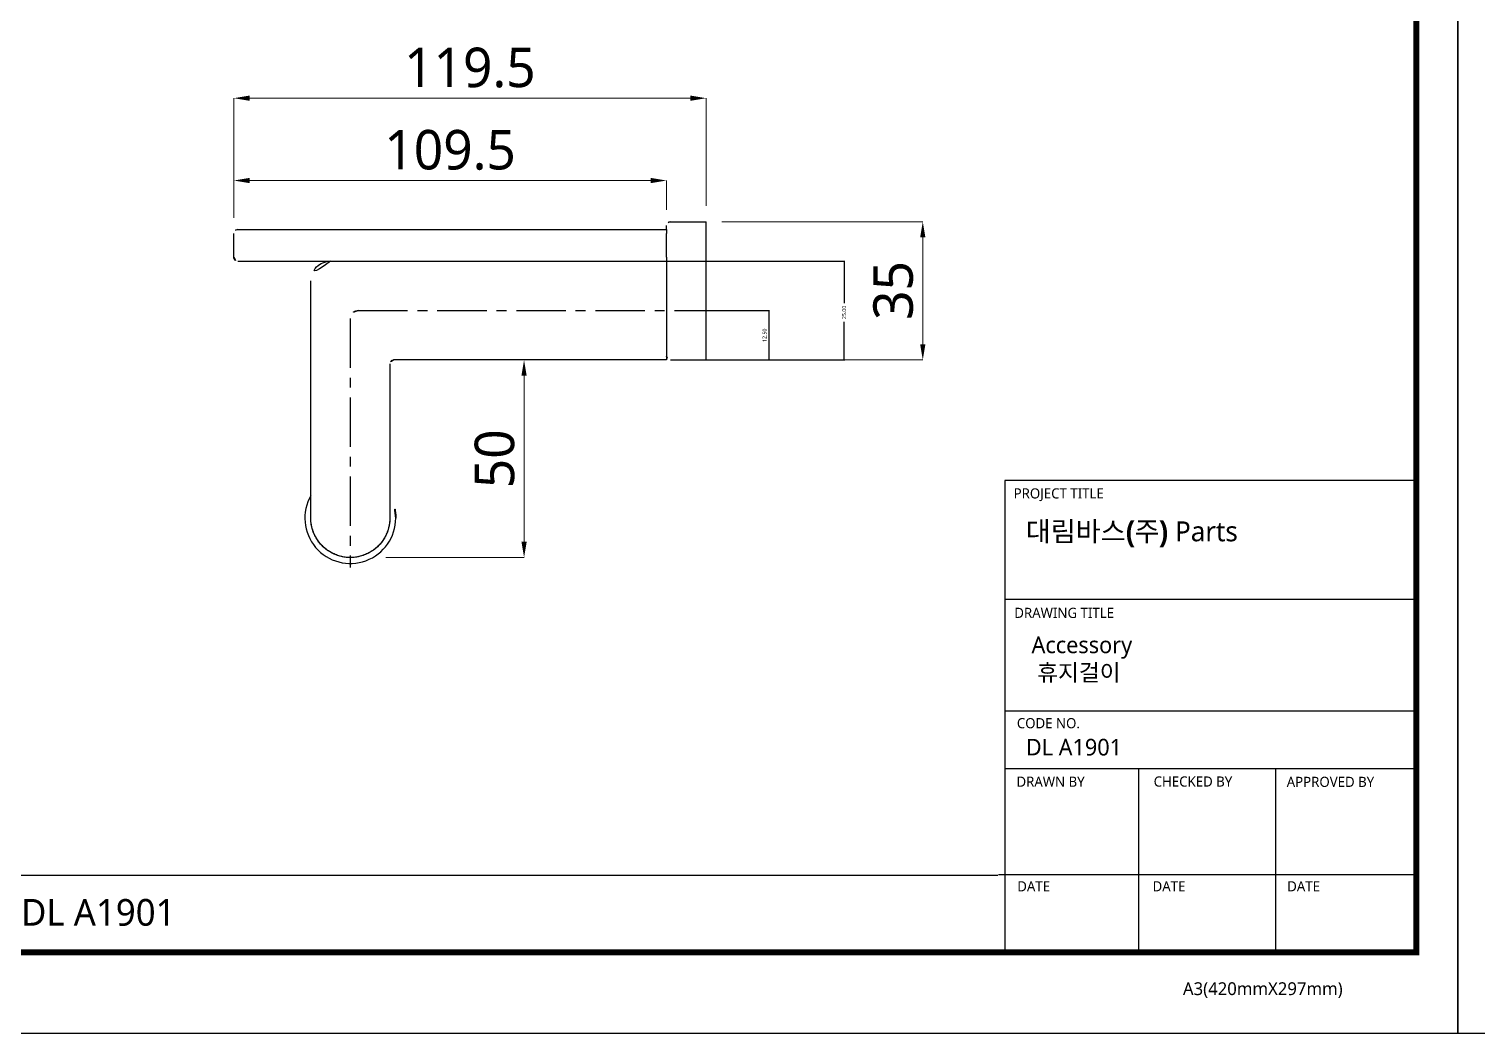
# Model space of a CAD drawing. Extents: x 16296675745 to 16296677481, y -37409619395 to -37409618123.
# Drawn here: x 16296676116.3 to 16296676482.7, y -37409618710.2 to -37409618456 of the extents above; entities that cross this region are included whole.
import ezdxf

# ---------------------------------------------------------------- set-up
doc = ezdxf.new("R2010")
doc.units = 0
doc.header["$LTSCALE"] = 10
doc.header["$MEASUREMENT"] = 0
doc.header["$PDMODE"] = 3
doc.header["$PDSIZE"] = -10
doc.linetypes.add('CENTER', pattern=[2, 1.25, -0.25, 0.25, -0.25])
doc.layers.get('0').update_dxf_attribs({"linetype": 'CONTINUOUS'})
doc.layers.get('DEFPOINTS').update_dxf_attribs({"linetype": 'CONTINUOUS'})
doc.layers.add('1', color=7, linetype='CONTINUOUS')
doc.layers.add('BODY', color=7, linetype='CONTINUOUS')
doc.styles.add('Daelim Dimension', font='')
doc.styles.get('Daelim Dimension').set_extended_font_data('NanumGothic')
doc.dimstyles.new('DEFAULT', dxfattribs={"dimscale": 2, "dimtxt": 2, "dimasz": 2, "dimexe": 0, "dimexo": 2, "dimgap": 1, "dimtad": 1, "dimdec": 1, "dimzin": 9, "dimdsep": 46, "dimtxsty": 'Daelim Dimension', "dimcen": 0.5, "dimclrd": 252, "dimclre": 252, "dimclrt": 3, "dimadec": 1, "dimazin": 0, "dimtfac": 1, "dimtdec": 1, "dimtix": 1, "dimtmove": 0, "dimatfit": 3, "dimfxl": 1, "dimtolj": 1, "dimtzin": 1, "dimlwd": 9, "dimlwe": 9, "dimarcsym": 0})
doc.dimstyles.get("Standard").update_dxf_attribs({"dimtxt": 1, "dimasz": 0.18, "dimexe": 0.18, "dimexo": 0.0625, "dimgap": 0.5, "dimtad": 1, "dimzin": 0, "dimdsep": 46, "dimtxsty": 'Daelim Dimension', "dimcen": 0.09, "dimadec": 0, "dimazin": 0, "dimtfac": 1, "dimtofl": 0, "dimtmove": 2, "dimatfit": 3, "dimfxl": 1, "dimtolj": 1, "dimtzin": 0, "dimarcsym": 0})

# ---------------------------------------------------------------- blocks, each defined once
blk = doc.blocks.new('*D13')
at = {"color": 5, "lineweight": 9, "ltscale": 0.5, "transparency": 16777216}
for p, q in [((16296676291.643181, -37409618504.827766), (16296676342.471041, -37409618504.827766)), ((16296676342.471041, -37409618508.827766), (16296676342.471041, -37409618535.827766)), ((16296676291.643181, -37409618539.827766), (16296676342.471041, -37409618539.827766))]:
    blk.add_line(p, q, dxfattribs=at)
at = {"color": 5, "ltscale": 0.5, "transparency": 16777216}
for points in [[(16296676341.804371, -37409618508.827766), (16296676343.137711, -37409618508.827766), (16296676342.471041, -37409618504.827766)], [(16296676341.804371, -37409618535.827766), (16296676343.137711, -37409618535.827766), (16296676342.471041, -37409618539.827766)]]:
    blk.add_solid(points, dxfattribs=at)
at = {"layer": 'DEFPOINTS', "color": 0, "ltscale": 0.5, "transparency": 16777216}
for p in [(16296676287.643181, -37409618504.827766), (16296676287.643181, -37409618539.827766), (16296676342.471041, -37409618539.827766)]:
    blk.add_point(p, dxfattribs=at)
at = {"color": 7, "ltscale": 0.5, "transparency": 16777216, "insert": (16296676335.020399, -37409618522.227097), "char_height": 10, "attachment_point": 5, "rotation": 90, "style": 'Daelim Dimension'}
blk.add_mtext('\\A1;35', dxfattribs=at)
blk = doc.blocks.new('*D14')
at = {"layer": '1', "color": 0, "lineweight": -2, "transparency": 16777216}
for p, q in [((16296676277.705681, -37409618514.827766), (16296676322.744419, -37409618514.827766)), ((16296676322.564421, -37409618515.007767), (16296676322.564421, -37409618525.42556)), ((16296676322.564421, -37409618539.647774), (16296676322.564421, -37409618530.159462)), ((16296676287.705681, -37409618539.827766), (16296676322.744419, -37409618539.827766))]:
    blk.add_line(p, q, dxfattribs=at)
at = {"layer": '1', "color": 0, "transparency": 16777216}
for points in [[(16296676322.53442, -37409618515.007767), (16296676322.594419, -37409618515.007767), (16296676322.564421, -37409618514.827766)], [(16296676322.53442, -37409618539.647774), (16296676322.594419, -37409618539.647774), (16296676322.564421, -37409618539.827766)]]:
    blk.add_solid(points, dxfattribs=at)
at = {"layer": 'DEFPOINTS', "color": 0, "transparency": 16777216}
for p in [(16296676277.643181, -37409618514.827766), (16296676287.643181, -37409618539.827766), (16296676322.564421, -37409618539.827766)]:
    blk.add_point(p, dxfattribs=at)
at = {"layer": '1', "color": 0, "transparency": 16777216, "insert": (16296676322.564421, -37409618527.792511), "char_height": 1, "attachment_point": 5, "rotation": 90, "style": 'Daelim Dimension'}
blk.add_mtext('\\A1;25.00', dxfattribs=at)
blk = doc.blocks.new('*D15')
at = {"color": 5, "lineweight": 9, "ltscale": 0.5, "transparency": 16777216}
for p, q in [((16296676217.643181, -37409618539.827766), (16296676241.600981, -37409618539.827766)), ((16296676241.600981, -37409618543.827766), (16296676241.600981, -37409618585.833214)), ((16296676206.64356, -37409618589.833214), (16296676241.600981, -37409618589.833214))]:
    blk.add_line(p, q, dxfattribs=at)
at = {"color": 5, "ltscale": 0.5, "transparency": 16777216}
for points in [[(16296676240.93432, -37409618543.827766), (16296676242.267651, -37409618543.827766), (16296676241.600981, -37409618539.827766)], [(16296676240.93432, -37409618585.833214), (16296676242.267651, -37409618585.833214), (16296676241.600981, -37409618589.833214)]]:
    blk.add_solid(points, dxfattribs=at)
at = {"layer": 'DEFPOINTS', "color": 0, "ltscale": 0.5, "transparency": 16777216}
for p in [(16296676213.643181, -37409618539.827766), (16296676202.64356, -37409618589.833214), (16296676241.600981, -37409618589.833214)]:
    blk.add_point(p, dxfattribs=at)
at = {"color": 7, "ltscale": 0.5, "transparency": 16777216, "insert": (16296676234.17181, -37409618564.83049), "char_height": 10, "attachment_point": 5, "rotation": 90, "style": 'Daelim Dimension'}
blk.add_mtext('\\A1;50', dxfattribs=at)
blk = doc.blocks.new('*D23')
at = {"layer": '1', "color": 0, "lineweight": -2, "transparency": 16777216}
for p, q in [((16296676288.705681, -37409618527.327766), (16296676303.69327, -37409618527.327766)), ((16296676303.513269, -37409618527.507767), (16296676303.513269, -37409618539.647774)), ((16296676287.705681, -37409618539.827766), (16296676303.69327, -37409618539.827766))]:
    blk.add_line(p, q, dxfattribs=at)
at = {"layer": '1', "color": 0, "transparency": 16777216}
for points in [[(16296676303.483271, -37409618527.507767), (16296676303.54327, -37409618527.507767), (16296676303.513269, -37409618527.327766)], [(16296676303.483271, -37409618539.647774), (16296676303.54327, -37409618539.647774), (16296676303.513269, -37409618539.827766)]]:
    blk.add_solid(points, dxfattribs=at)
at = {"layer": 'DEFPOINTS', "color": 0, "transparency": 16777216}
for p in [(16296676288.643181, -37409618527.327766), (16296676287.643181, -37409618539.827766), (16296676303.513269, -37409618539.827766)]:
    blk.add_point(p, dxfattribs=at)
at = {"layer": '1', "color": 0, "transparency": 16777216, "insert": (16296676302.44318, -37409618533.577766), "char_height": 1, "attachment_point": 5, "rotation": 90, "style": 'Daelim Dimension'}
blk.add_mtext('\\A1;12.50', dxfattribs=at)
blk = doc.blocks.new('*D11')
at = {"color": 5, "lineweight": 9, "ltscale": 0.5, "transparency": 16777216}
for p, q in [((16296676168.14, -37409618503.83), (16296676168.14, -37409618494.41)), ((16296676273.64, -37409618494.41), (16296676172.14, -37409618494.41)), ((16296676277.64, -37409618501.83), (16296676277.64, -37409618494.41))]:
    blk.add_line(p, q, dxfattribs=at)
at = {"color": 5, "ltscale": 0.5, "transparency": 16777216}
for points in [[(16296676172.14, -37409618493.75), (16296676172.14, -37409618495.08), (16296676168.14, -37409618494.41)], [(16296676273.64, -37409618493.75), (16296676273.64, -37409618495.08), (16296676277.64, -37409618494.41)]]:
    blk.add_solid(points, dxfattribs=at)
at = {"layer": 'DEFPOINTS', "color": 0, "ltscale": 0.5, "transparency": 16777216}
for p in [(16296676168.14, -37409618494.41), (16296676168.14, -37409618507.83), (16296676277.64, -37409618505.83)]:
    blk.add_point(p, dxfattribs=at)
at = {"color": 7, "ltscale": 0.5, "transparency": 16777216, "insert": (16296676222.89, -37409618486.71), "char_height": 10, "attachment_point": 5, "style": 'Daelim Dimension'}
blk.add_mtext('\\A1;109.5', dxfattribs=at)
blk = doc.blocks.new('*D12')
at = {"color": 5, "lineweight": 9, "ltscale": 0.5, "transparency": 16777216}
for p, q in [((16296676168.14275, -37409618503.827766), (16296676168.14275, -37409618473.575493)), ((16296676283.643181, -37409618473.575493), (16296676172.14275, -37409618473.575493)), ((16296676287.643181, -37409618500.827766), (16296676287.643181, -37409618473.575493))]:
    blk.add_line(p, q, dxfattribs=at)
at = {"color": 5, "ltscale": 0.5, "transparency": 16777216}
for points in [[(16296676172.14275, -37409618472.908829), (16296676172.14275, -37409618474.242157), (16296676168.14275, -37409618473.575493)], [(16296676283.643181, -37409618472.908829), (16296676283.643181, -37409618474.242157), (16296676287.643181, -37409618473.575493)]]:
    blk.add_solid(points, dxfattribs=at)
at = {"layer": 'DEFPOINTS', "color": 0, "ltscale": 0.5, "transparency": 16777216}
for p in [(16296676168.14275, -37409618473.575493), (16296676168.14275, -37409618507.827766), (16296676287.643181, -37409618504.827766)]:
    blk.add_point(p, dxfattribs=at)
at = {"color": 7, "ltscale": 0.5, "transparency": 16777216, "insert": (16296676227.892969, -37409618465.874489), "char_height": 10, "attachment_point": 5, "style": 'Daelim Dimension'}
blk.add_mtext('\\A1;119.5', dxfattribs=at)

msp = doc.modelspace()

# ---------------------------------------------------------------- linework, layer by layer
at = {"color": 1, "linetype": 'CENTER'}
for p, q in [((16296676197.643181, -37409618529.327766), (16296676197.643181, -37409618592.327766)), ((16296676199.643181, -37409618527.327766), (16296676288.643181, -37409618527.327766))]:
    msp.add_line(p, q, dxfattribs=at)
at = {"color": 5, "ltscale": 40}
for p, q in [((16296676467.30328, -37409618570.35173), (16296676363.260189, -37409618570.35173)), ((16296676467.30328, -37409618600.424744), (16296676363.260189, -37409618600.424744)), ((16296676467.30328, -37409618600.424744), (16296676363.260189, -37409618600.424744)), ((16296676467.30328, -37409618628.714417), (16296676363.260189, -37409618628.714417)), ((16296676467.30328, -37409618628.714417), (16296676363.260189, -37409618628.714417)), ((16296676467.30328, -37409618643.305077), (16296676363.260189, -37409618643.305077)), ((16296676467.30328, -37409618643.305077), (16296676363.260189, -37409618643.305077)), ((16296676397.054291, -37409618643.305077), (16296676397.054291, -37409618689.75206)), ((16296676431.73683, -37409618643.305077), (16296676431.73683, -37409618689.75206)), ((16296676467.30328, -37409618670.135719), (16296676361.615641, -37409618670.135719)), ((16296676467.30328, -37409618670.135719), (16296676364.070789, -37409618670.135719)), ((16296676467.30328, -37409618689.75206), (16296676378.138069, -37409618689.75206))]:
    msp.add_line(p, q, dxfattribs=at)
at = {"color": 5, "ltscale": 0.5}
msp.add_line((16296676363.260189, -37409618570.35173), (16296676363.260189, -37409618690.381401), dxfattribs=at)
at = {"color": 5}
msp.add_line((16296675837.303169, -37409618670.210129), (16296676361.49045, -37409618670.210129), dxfattribs=at)
at = {"ltscale": 0.5}
for points in [[(16296675826.83497, -37409618710.177017), (16296676477.83497, -37409618710.177017), (16296676477.83497, -37409618233.177017), (16296675826.83497, -37409618233.177017)], [(16296676477.834841, -37409618710.177017), (16296677128.834841, -37409618710.177017), (16296677128.834841, -37409618233.177017), (16296676477.834841, -37409618233.177017)]]:
    msp.add_lwpolyline(points, close=True, dxfattribs=at)
at = {"color": 5, "linetype": 'ByBlock', "lineweight": 200, "const_width": 1.5}
msp.add_lwpolyline([(16296675837.303169, -37409618689.752296), (16296676467.303169, -37409618689.752296), (16296676467.303169, -37409618244.252296), (16296675837.303169, -37409618244.252296)], close=True, dxfattribs=at)
at = {"color": 1, "linetype": 'CENTER'}
msp.add_arc((16296676199.643181, -37409618529.327766), 2, 90, 180, dxfattribs=at)
at = {"layer": 'BODY'}
for p, q in [((16296676168.143181, -37409618513.827766), (16296676168.143181, -37409618507.827766)), ((16296676169.14616, -37409618506.827766), (16296676169.279551, -37409618506.827766)), ((16296676169.279551, -37409618506.827766), (16296676169.292299, -37409618506.827766)), ((16296676169.292299, -37409618506.827766), (16296676169.34264, -37409618506.827766)), ((16296676169.34264, -37409618506.827766), (16296676169.357361, -37409618506.827766)), ((16296676169.357361, -37409618506.827766), (16296676169.41737, -37409618506.827766)), ((16296676169.41737, -37409618506.827766), (16296676169.433849, -37409618506.827766)), ((16296676169.433849, -37409618506.827766), (16296676169.50362, -37409618506.827766)), ((16296676169.50362, -37409618506.827766), (16296676169.52165, -37409618506.827766)), ((16296676169.52165, -37409618506.827766), (16296676169.601271, -37409618506.827766)), ((16296676169.601271, -37409618506.827766), (16296676169.62064, -37409618506.827766)), ((16296676169.62064, -37409618506.827766), (16296676169.71019, -37409618506.827766)), ((16296676169.71019, -37409618506.827766), (16296676169.7307, -37409618506.827766)), ((16296676169.7307, -37409618506.827766), (16296676169.83025, -37409618506.827766)), ((16296676169.83025, -37409618506.827766), (16296676169.8517, -37409618506.827766)), ((16296676169.8517, -37409618506.827766), (16296676169.96134, -37409618506.827766)), ((16296676169.96134, -37409618506.827766), (16296676169.983521, -37409618506.827766)), ((16296676169.983521, -37409618506.827766), (16296676170.103319, -37409618506.827766)), ((16296676170.103319, -37409618506.827766), (16296676170.126051, -37409618506.827766)), ((16296676170.126051, -37409618506.827766), (16296676170.25606, -37409618506.827766)), ((16296676170.25606, -37409618506.827766), (16296676170.27914, -37409618506.827766)), ((16296676170.27914, -37409618506.827766), (16296676170.419451, -37409618506.827766)), ((16296676170.419451, -37409618506.827766), (16296676170.442699, -37409618506.827766)), ((16296676170.442699, -37409618506.827766), (16296676170.593361, -37409618506.827766)), ((16296676170.593361, -37409618506.827766), (16296676170.61659, -37409618506.827766)), ((16296676170.61659, -37409618506.827766), (16296676170.77767, -37409618506.827766)), ((16296676170.77767, -37409618506.827766), (16296676170.80068, -37409618506.827766)), ((16296676170.80068, -37409618506.827766), (16296676170.97224, -37409618506.827766)), ((16296676170.97224, -37409618506.827766), (16296676170.994869, -37409618506.827766)), ((16296676170.994869, -37409618506.827766), (16296676171.17696, -37409618506.827766)), ((16296676171.17696, -37409618506.827766), (16296676171.19902, -37409618506.827766)), ((16296676171.19902, -37409618506.827766), (16296676171.391689, -37409618506.827766)), ((16296676171.391689, -37409618506.827766), (16296676171.413019, -37409618506.827766)), ((16296676171.413019, -37409618506.827766), (16296676171.61632, -37409618506.827766)), ((16296676171.61632, -37409618506.827766), (16296676171.63674, -37409618506.827766)), ((16296676171.63674, -37409618506.827766), (16296676171.85071, -37409618506.827766)), ((16296676171.85071, -37409618506.827766), (16296676171.87005, -37409618506.827766)), ((16296676171.87005, -37409618506.827766), (16296676172.094749, -37409618506.827766)), ((16296676172.094749, -37409618506.827766), (16296676172.11285, -37409618506.827766)), ((16296676172.11285, -37409618506.827766), (16296676172.348301, -37409618506.827766)), ((16296676172.348301, -37409618506.827766), (16296676172.365, -37409618506.827766)), ((16296676172.365, -37409618506.827766), (16296676172.61124, -37409618506.827766)), ((16296676172.61124, -37409618506.827766), (16296676172.626381, -37409618506.827766)), ((16296676172.626381, -37409618506.827766), (16296676172.883459, -37409618506.827766)), ((16296676172.883459, -37409618506.827766), (16296676172.89687, -37409618506.827766)), ((16296676172.89687, -37409618506.827766), (16296676173.16481, -37409618506.827766)), ((16296676173.16481, -37409618506.827766), (16296676173.176359, -37409618506.827766)), ((16296676173.176359, -37409618506.827766), (16296676174.704321, -37409618506.827766)), ((16296676174.704321, -37409618506.827766), (16296676188.143181, -37409618506.827766)), ((16296676188.143181, -37409618506.827766), (16296676277.643181, -37409618506.827766)), ((16296676277.643181, -37409618506.827766), (16296676277.643181, -37409618505.827766)), ((16296676277.643181, -37409618506.827766), (16296676277.643181, -37409618507.827766)), ((16296676277.643181, -37409618513.827766), (16296676277.643181, -37409618507.827766)), ((16296676278.643181, -37409618504.827766), (16296676287.643181, -37409618504.827766)), ((16296676287.643181, -37409618505.827766), (16296676287.643181, -37409618504.827766)), ((16296676287.643181, -37409618538.827766), (16296676287.643181, -37409618505.827766)), ((16296676169.142771, -37409618514.827766), (16296676169.279551, -37409618514.827766)), ((16296676169.279551, -37409618514.827766), (16296676169.292299, -37409618514.827766)), ((16296676169.292299, -37409618514.827766), (16296676169.34264, -37409618514.827766)), ((16296676169.34264, -37409618514.827766), (16296676169.357361, -37409618514.827766)), ((16296676169.357361, -37409618514.827766), (16296676169.41737, -37409618514.827766)), ((16296676169.41737, -37409618514.827766), (16296676169.433849, -37409618514.827766)), ((16296676169.433849, -37409618514.827766), (16296676169.50362, -37409618514.827766)), ((16296676169.50362, -37409618514.827766), (16296676169.52165, -37409618514.827766)), ((16296676169.52165, -37409618514.827766), (16296676169.601271, -37409618514.827766)), ((16296676169.601271, -37409618514.827766), (16296676169.62064, -37409618514.827766)), ((16296676169.62064, -37409618514.827766), (16296676169.71019, -37409618514.827766)), ((16296676169.71019, -37409618514.827766), (16296676169.7307, -37409618514.827766)), ((16296676169.7307, -37409618514.827766), (16296676169.83025, -37409618514.827766)), ((16296676169.83025, -37409618514.827766), (16296676169.8517, -37409618514.827766)), ((16296676169.8517, -37409618514.827766), (16296676169.96134, -37409618514.827766)), ((16296676169.96134, -37409618514.827766), (16296676169.983521, -37409618514.827766)), ((16296676169.983521, -37409618514.827766), (16296676170.103319, -37409618514.827766)), ((16296676170.103319, -37409618514.827766), (16296676170.126051, -37409618514.827766)), ((16296676170.126051, -37409618514.827766), (16296676170.216, -37409618514.827766)), ((16296676170.216, -37409618514.827766), (16296676170.27914, -37409618514.827766)), ((16296676170.27914, -37409618514.827766), (16296676170.309681, -37409618514.827766)), ((16296676170.309681, -37409618514.827766), (16296676170.80068, -37409618514.827766)), ((16296676170.80068, -37409618514.827766), (16296676170.838011, -37409618514.827766)), ((16296676170.838011, -37409618514.827766), (16296676170.994869, -37409618514.827766)), ((16296676170.994869, -37409618514.827766), (16296676171.10034, -37409618514.827766)), ((16296676171.10034, -37409618514.827766), (16296676171.19902, -37409618514.827766)), ((16296676171.19902, -37409618514.827766), (16296676171.75827, -37409618514.827766)), ((16296676171.75827, -37409618514.827766), (16296676171.87005, -37409618514.827766)), ((16296676171.87005, -37409618514.827766), (16296676171.950621, -37409618514.827766)), ((16296676171.950621, -37409618514.827766), (16296676172.11285, -37409618514.827766)), ((16296676172.11285, -37409618514.827766), (16296676172.154079, -37409618514.827766)), ((16296676172.154079, -37409618514.827766), (16296676172.626381, -37409618514.827766)), ((16296676172.626381, -37409618514.827766), (16296676172.83029, -37409618514.827766)), ((16296676172.83029, -37409618514.827766), (16296676172.89687, -37409618514.827766)), ((16296676172.89687, -37409618514.827766), (16296676173.077271, -37409618514.827766)), ((16296676173.077271, -37409618514.827766), (16296676173.176359, -37409618514.827766)), ((16296676173.176359, -37409618514.827766), (16296676174.704321, -37409618514.827766)), ((16296676174.704321, -37409618514.827766), (16296676188.143181, -37409618514.827766)), ((16296676188.143181, -37409618514.827766), (16296676277.643181, -37409618514.827766)), ((16296676275.643181, -37409618514.827766), (16296676277.643181, -37409618514.827766)), ((16296676277.643181, -37409618513.827766), (16296676277.643181, -37409618514.827766)), ((16296676277.643181, -37409618514.827766), (16296676277.643181, -37409618515.827766)), ((16296676277.643181, -37409618515.827766), (16296676277.643181, -37409618538.827766)), ((16296676187.643181, -37409618579.827759), (16296676187.643181, -37409618519.827766)), ((16296676207.643181, -37409618540.827766), (16296676207.643181, -37409618579.827766)), ((16296676277.643181, -37409618539.827766), (16296676208.643181, -37409618539.827766)), ((16296676277.643181, -37409618538.827766), (16296676277.643181, -37409618539.827766)), ((16296676278.643181, -37409618539.827766), (16296676287.643181, -37409618539.827766)), ((16296676287.643181, -37409618539.827766), (16296676287.643181, -37409618538.827766))]:
    msp.add_line(p, q, dxfattribs=at)
for centre, radius, start, end in [((16296676169.143089, -37409618507.828102), 1.000341, 90.01825026, 179.98032906), ((16296676278.643181, -37409618505.827766), 1, 90, 180), ((16296676169.1425, -37409618513.828011), 0.999755, 179.98601177, 270.01529962), ((16296676192.64043, -37409618519.824997), 4.997245, 89.96054883, 180.03934188), ((16296676208.6425, -37409618540.827072), 0.999312, 89.96054883, 180.03934188), ((16296676278.643181, -37409618538.827766), 1, 180, 270), ((16296676197.642811, -37409618579.827919), 11.5, 150.40807202, 0), ((16296676197.642811, -37409618579.827919), 11.5, 0, 29.59192798)]:
    msp.add_arc(centre, radius, start, end, dxfattribs=at)
for points, knots in [([(16296676207.642799, -37409618579.822983), (16296676207.644899, -37409618580.248993), (16296676207.61804, -37409618580.67379), (16296676207.455589, -37409618581.935577), (16296676207.23831, -37409618582.759911), (16296676206.54673, -37409618584.485451), (16296676206.030001, -37409618585.369827), (16296676204.84071, -37409618586.832863), (16296676204.19776, -37409618587.434753), (16296676202.78397, -37409618588.445038), (16296676202.012831, -37409618588.857292), (16296676200.284389, -37409618589.518288), (16296676199.31567, -37409618589.738121), (16296676197.5762, -37409618589.863228), (16296676196.81214, -37409618589.826637), (16296676195.31917, -37409618589.581612), (16296676194.58791, -37409618589.374428), (16296676192.953039, -37409618588.710693), (16296676192.073629, -37409618588.193802), (16296676190.60812, -37409618586.997803), (16296676190.00141, -37409618586.345261), (16296676188.98657, -37409618584.909851), (16296676188.574579, -37409618584.126579), (16296676187.856859, -37409618582.195236), (16296676187.63694, -37409618581.014107), (16296676187.64282, -37409618579.822983)], [0, 0, 0, 0, 1.1427498074, 1.1427498074, 3.4282494222, 3.4282494222, 6.167076047, 6.167076047, 8.513145311, 8.513145311, 10.859214575, 10.859214575, 13.5175499397, 13.5175499397, 15.5605110899, 15.5605110899, 17.6034722401, 17.6034722401, 20.3322303407, 20.3322303407, 22.7053474143, 22.7053474143, 25.0784644878, 25.0784644878, 28.2736200956, 28.2736200956, 28.2736200956, 28.2736200956]), ([(16296676207.643169, -37409618579.822823), (16296676207.64423, -37409618580.036568), (16296676207.63085, -37409618580.480682), (16296676207.56625, -37409618581.134109), (16296676207.45821, -37409618581.780724), (16296676207.30801, -37409618582.418137), (16296676207.116899, -37409618583.044067), (16296676206.886009, -37409618583.656189), (16296676206.616449, -37409618584.252213), (16296676206.309231, -37409618584.829803), (16296676205.96534, -37409618585.386612), (16296676205.585699, -37409618585.920227), (16296676205.171221, -37409618586.428177), (16296676204.72278, -37409618586.907898), (16296676204.242479, -37409618587.355652), (16296676203.73407, -37409618587.769417), (16296676203.20014, -37409618588.148376), (16296676202.6432, -37409618588.491692), (16296676202.06567, -37409618588.7985), (16296676201.469931, -37409618589.067909), (16296676200.858311, -37409618589.29895), (16296676200.23313, -37409618589.490623), (16296676199.596689, -37409618589.641838), (16296676198.951309, -37409618589.751457), (16296676198.299339, -37409618589.818237), (16296676197.643181, -37409618589.840927), (16296676196.98703, -37409618589.818237), (16296676196.33506, -37409618589.75145), (16296676195.68968, -37409618589.641838), (16296676195.05324, -37409618589.490623), (16296676194.428061, -37409618589.29895), (16296676193.816441, -37409618589.067909), (16296676193.220699, -37409618588.7985), (16296676192.643169, -37409618588.491692), (16296676192.086229, -37409618588.148376), (16296676191.552299, -37409618587.769417), (16296676191.0439, -37409618587.355652), (16296676190.563589, -37409618586.907898), (16296676190.11515, -37409618586.428177), (16296676189.70067, -37409618585.920227), (16296676189.32103, -37409618585.386612), (16296676188.97714, -37409618584.829803), (16296676188.66992, -37409618584.252213), (16296676188.40036, -37409618583.656189), (16296676188.16947, -37409618583.044067), (16296676187.978359, -37409618582.418137), (16296676187.828159, -37409618581.780724), (16296676187.720119, -37409618581.134109), (16296676187.655519, -37409618580.480682), (16296676187.642139, -37409618580.036568), (16296676187.6432, -37409618579.822823)], [0, 0, 0, 0, 0.5890337405, 1.1780674809, 1.7671012214, 2.3561349618, 2.9451687023, 3.5342024428, 4.1232361832, 4.7122699237, 5.3013036641, 5.8903374046, 6.4793711451, 7.0684048855, 7.657438626, 8.2464723664, 8.8355061069, 9.4245398474, 10.0135735878, 10.6026073283, 11.1916410687, 11.7806748092, 12.3697085497, 12.9587422901, 13.5477760306, 14.136809771, 14.7258432804, 15.3148767897, 15.903910299, 16.4929438084, 17.0819773177, 17.671010827, 18.2600443364, 18.8490778457, 19.438111355, 20.0271448643, 20.6161783737, 21.205211883, 21.7942459007, 22.3832799184, 22.9723139362, 23.5613479539, 24.1503819716, 24.7394159893, 25.328450007, 25.9174840247, 26.5065180425, 27.0955520602, 27.6845860779, 28.2736200956, 28.2736200956, 28.2736200956, 28.2736200956])]:
    msp.add_open_spline(points, degree=3, knots=knots, dxfattribs=at)

# ---------------------------------------------------------------- texts
at = {"color": 5, "ltscale": 40, "style": 'Daelim Dimension'}
for s, height, p in [('PROJECT TITLE', 2.56901127, (16296676365.462749, -37409618574.880211)), ('DRAWING TITLE', 2.56901127, (16296676365.627451, -37409618605.116096)), ('CODE NO.', 2.5690113, (16296676366.27169, -37409618633.038078)), ('DRAWN BY', 2.5690113, (16296676366.17095, -37409618647.846474)), ('CHECKED BY', 2.5690113, (16296676400.881121, -37409618647.800911)), ('APPROVED BY', 2.56901127, (16296676434.54451, -37409618647.883904)), ('DATE', 2.5690113, (16296676366.371611, -37409618674.324471)), ('DATE', 2.5690113, (16296676400.607941, -37409618674.324471)), ('DATE', 2.5690113, (16296676434.662649, -37409618674.324471)), ('A3(420mmX297mm)', 3.24237133, (16296676408.288231, -37409618700.568008))]:
    msp.add_text(s, height=height, dxfattribs=at).set_placement(p)
at = {"attachment_point": 1, "style": 'Daelim Dimension'}
for s, insert, char_height, width in [('{\\fPretendard Variable SemiBold|b0|i0|c129|p2;\\C7;대림바스(주)} Parts', (16296676368.518459, -37409618580.682037), 5.03600079, 80.93992813), (' Accessory\\P  휴지걸이', (16296676368.562889, -37409618609.828484), 4.2041236, 70.7511006), ('DL A1901', (16296676368.562889, -37409618635.719887), 4.2041236, 70.7511006)]:
    msp.add_mtext(s, dxfattribs=dict(at, insert=insert, char_height=char_height, width=width))
at = {"color": 2, "insert": (16296675954.17543, -37409618676.256248), "char_height": 6.75662715, "width": 260.66283526, "attachment_point": 1, "style": 'Daelim Dimension'}
msp.add_mtext('{\\fPretendard Variable SemiBold|b0|i0|c129|p2;대림바스(주)}_Parts_Accessory_{\\fGulim|b0|i0|c129|p50;휴지걸이}_DL A1901', dxfattribs=at)

# ---------------------------------------------------------------- dimensions: what is measured, and where the dimension line sits
at = {"ltscale": 0.5}
for base, p1, picture, middle in [((16296676168.14275, -37409618473.575493), (16296676287.643181, -37409618504.827766), '*D12', (16296676227.892969, -37409618465.874489)), ((16296676168.14275, -37409618494.413292), (16296676277.643181, -37409618505.827766), '*D11', (16296676222.892969, -37409618486.712288))]:
    dim = msp.add_linear_dim(base=base, p1=p1, p2=(16296676168.14275, -37409618507.827766), dimstyle='DEFAULT', override={"dimtxt": 5, "dimclrd": 5, "dimclre": 5, "dimclrt": 7}, dxfattribs=at)
    dim.commit()
    dim.dimension.update_dxf_attribs({"geometry": picture, "text_midpoint": middle})
for base, p1, p2, picture, middle in [((16296676342.471041, -37409618539.827766), (16296676287.643181, -37409618504.827766), (16296676287.643181, -37409618539.827766), '*D13', (16296676342.47105, -37409618522.227097)), ((16296676241.600981, -37409618589.833214), (16296676213.643181, -37409618539.827766), (16296676202.64356, -37409618589.833214), '*D15', (16296676241.60099, -37409618564.83049))]:
    dim = msp.add_linear_dim(base=base, p1=p1, p2=p2, angle=90, dimstyle='DEFAULT', override={"dimtxt": 5, "dimclrd": 5, "dimclre": 5, "dimclrt": 7}, dxfattribs=at)
    dim.commit()
    dim.dimension.update_dxf_attribs({"geometry": picture, "text_midpoint": middle, "dimtype": 160})
at = {"layer": '1'}
dim = msp.add_linear_dim(base=(16296676322.564421, -37409618539.827766), p1=(16296676277.643181, -37409618514.827766), p2=(16296676287.643181, -37409618539.827766), angle=90, dimstyle='Standard', dxfattribs=at)
dim.commit()
dim.dimension.update_dxf_attribs({"geometry": '*D14', "text_midpoint": (16296676322.564421, -37409618527.792511), "dimtype": 160})
dim = msp.add_linear_dim(base=(16296676303.513269, -37409618539.827766), p1=(16296676288.643181, -37409618527.327766), p2=(16296676287.643181, -37409618539.827766), angle=90, dimstyle='Standard', dxfattribs=at)
dim.commit()
dim.dimension.update_dxf_attribs({"geometry": '*D23', "text_midpoint": (16296676302.44318, -37409618533.577766)})

doc.saveas('drawing.dxf')
